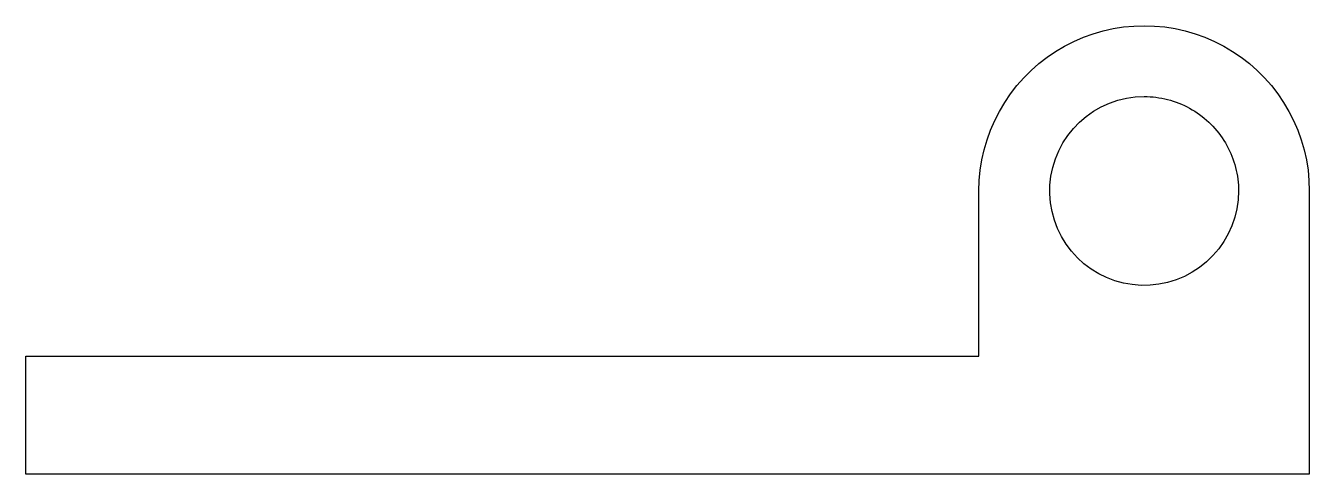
# Model space of a CAD drawing. Header units: metres. Extents: x -39.7 to 14.7, y 0 to 19.
import ezdxf

# ---------------------------------------------------------------- set-up
doc = ezdxf.new("R2010")
doc.units = ezdxf.units.M

msp = doc.modelspace()

# ---------------------------------------------------------------- linework, layer by layer
for points in [[(0.7, 12), (0.714, 12.44), (0.755, 12.877), (0.824, 13.312), (0.92, 13.741), (1.043, 14.163), (1.192, 14.577), (1.366, 14.98), (1.566, 15.372), (1.79, 15.751), (2.037, 16.114), (2.306, 16.462), (2.597, 16.792), (2.908, 17.103), (3.238, 17.394), (3.586, 17.663), (3.949, 17.91), (4.328, 18.134), (4.72, 18.334), (5.123, 18.508), (5.537, 18.657), (5.959, 18.78), (6.388, 18.876), (6.823, 18.945), (7.26, 18.986), (7.7, 19), (8.14, 18.986), (8.577, 18.945), (9.012, 18.876), (9.441, 18.78), (9.863, 18.657), (10.277, 18.508), (10.68, 18.334), (11.072, 18.134), (11.451, 17.91), (11.814, 17.663), (12.162, 17.394), (12.492, 17.103), (12.803, 16.792), (13.094, 16.462), (13.363, 16.114), (13.61, 15.751), (13.834, 15.372), (14.034, 14.98), (14.208, 14.577), (14.357, 14.163), (14.48, 13.741), (14.576, 13.312), (14.645, 12.877), (14.686, 12.44), (14.7, 12)], [(11.7, 12), (11.682, 11.624), (11.629, 11.25), (11.541, 10.884), (11.419, 10.528), (11.264, 10.184), (11.077, 9.857), (10.861, 9.548), (10.616, 9.262), (10.345, 9), (10.051, 8.764), (9.736, 8.557), (9.403, 8.381), (9.055, 8.236), (8.695, 8.126), (8.326, 8.049), (7.951, 8.008), (7.574, 8.002), (7.199, 8.032), (6.827, 8.096), (6.464, 8.196), (6.111, 8.329), (5.773, 8.495), (5.452, 8.692), (5.15, 8.918), (4.872, 9.172), (4.618, 9.45), (4.392, 9.752), (4.195, 10.073), (4.029, 10.411), (3.896, 10.764), (3.796, 11.127), (3.732, 11.499), (3.702, 11.874), (3.708, 12.251), (3.749, 12.626), (3.826, 12.995), (3.936, 13.355), (4.081, 13.703), (4.257, 14.036), (4.464, 14.351), (4.7, 14.645), (4.962, 14.916), (5.248, 15.161), (5.557, 15.377), (5.884, 15.564), (6.228, 15.719), (6.584, 15.841), (6.95, 15.929), (7.324, 15.982), (7.7, 16)], [(7.7, 16), (7.826, 15.998), (7.951, 15.992), (8.076, 15.982), (8.201, 15.968), (8.326, 15.951), (8.45, 15.929), (8.573, 15.904), (8.695, 15.874), (8.816, 15.841), (8.936, 15.804), (9.055, 15.764), (9.172, 15.719), (9.289, 15.671), (9.403, 15.619), (9.516, 15.564), (9.627, 15.505), (9.736, 15.443), (9.843, 15.377), (9.948, 15.308), (10.051, 15.236), (10.152, 15.161), (10.25, 15.082), (10.345, 15), (10.438, 14.916), (10.528, 14.828), (10.616, 14.738), (10.7, 14.645), (10.782, 14.55), (10.861, 14.452), (10.936, 14.351), (11.008, 14.248), (11.077, 14.143), (11.143, 14.036), (11.205, 13.927), (11.264, 13.816), (11.319, 13.703), (11.371, 13.589), (11.419, 13.472), (11.464, 13.355), (11.504, 13.236), (11.541, 13.116), (11.574, 12.995), (11.604, 12.873), (11.629, 12.75), (11.651, 12.626), (11.668, 12.501), (11.682, 12.376), (11.692, 12.251), (11.698, 12.126), (11.7, 12)], [(0.7, 5), (0.7, 5.14), (0.7, 5.28), (0.7, 5.42), (0.7, 5.56), (0.7, 5.7), (0.7, 5.84), (0.7, 5.98), (0.7, 6.12), (0.7, 6.26), (0.7, 6.4), (0.7, 6.54), (0.7, 6.68), (0.7, 6.82), (0.7, 6.96), (0.7, 7.1), (0.7, 7.24), (0.7, 7.38), (0.7, 7.52), (0.7, 7.66), (0.7, 7.8), (0.7, 7.94), (0.7, 8.08), (0.7, 8.22), (0.7, 8.36), (0.7, 8.5), (0.7, 8.64), (0.7, 8.78), (0.7, 8.92), (0.7, 9.06), (0.7, 9.2), (0.7, 9.34), (0.7, 9.48), (0.7, 9.62), (0.7, 9.76), (0.7, 9.9), (0.7, 10.04), (0.7, 10.18), (0.7, 10.32), (0.7, 10.46), (0.7, 10.6), (0.7, 10.74), (0.7, 10.88), (0.7, 11.02), (0.7, 11.16), (0.7, 11.3), (0.7, 11.44), (0.7, 11.58), (0.7, 11.72), (0.7, 11.86), (0.7, 12)], [(0.7, 5), (0.7, 5.14), (0.7, 5.28), (0.7, 5.42), (0.7, 5.56), (0.7, 5.7), (0.7, 5.84), (0.7, 5.98), (0.7, 6.12), (0.7, 6.26), (0.7, 6.4), (0.7, 6.54), (0.7, 6.68), (0.7, 6.82), (0.7, 6.96), (0.7, 7.1), (0.7, 7.24), (0.7, 7.38), (0.7, 7.52), (0.7, 7.66), (0.7, 7.8), (0.7, 7.94), (0.7, 8.08), (0.7, 8.22), (0.7, 8.36), (0.7, 8.5), (0.7, 8.64), (0.7, 8.78), (0.7, 8.92), (0.7, 9.06), (0.7, 9.2), (0.7, 9.34), (0.7, 9.48), (0.7, 9.62), (0.7, 9.76), (0.7, 9.9), (0.7, 10.04), (0.7, 10.18), (0.7, 10.32), (0.7, 10.46), (0.7, 10.6), (0.7, 10.74), (0.7, 10.88), (0.7, 11.02), (0.7, 11.16), (0.7, 11.3), (0.7, 11.44), (0.7, 11.58), (0.7, 11.72), (0.7, 11.86), (0.7, 12)], [(14.7, 12), (14.7, 11.76), (14.7, 11.52), (14.7, 11.28), (14.7, 11.04), (14.7, 10.8), (14.7, 10.56), (14.7, 10.32), (14.7, 10.08), (14.7, 9.84), (14.7, 9.6), (14.7, 9.36), (14.7, 9.12), (14.7, 8.88), (14.7, 8.64), (14.7, 8.4), (14.7, 8.16), (14.7, 7.92), (14.7, 7.68), (14.7, 7.44), (14.7, 7.2), (14.7, 6.96), (14.7, 6.72), (14.7, 6.48), (14.7, 6.24), (14.7, 6), (14.7, 5.76), (14.7, 5.52), (14.7, 5.28), (14.7, 5.04), (14.7, 4.8), (14.7, 4.56), (14.7, 4.32), (14.7, 4.08), (14.7, 3.84), (14.7, 3.6), (14.7, 3.36), (14.7, 3.12), (14.7, 2.88), (14.7, 2.64), (14.7, 2.4), (14.7, 2.16), (14.7, 1.92), (14.7, 1.68), (14.7, 1.44), (14.7, 1.2), (14.7, 0.96), (14.7, 0.72), (14.7, 0.48), (14.7, 0.24), (14.7, 0)], [(-39.7, 0), (-39.7, 0.1), (-39.7, 0.2), (-39.7, 0.3), (-39.7, 0.4), (-39.7, 0.5), (-39.7, 0.6), (-39.7, 0.7), (-39.7, 0.8), (-39.7, 0.9), (-39.7, 1), (-39.7, 1.1), (-39.7, 1.2), (-39.7, 1.3), (-39.7, 1.4), (-39.7, 1.5), (-39.7, 1.6), (-39.7, 1.7), (-39.7, 1.8), (-39.7, 1.9), (-39.7, 2), (-39.7, 2.1), (-39.7, 2.2), (-39.7, 2.3), (-39.7, 2.4), (-39.7, 2.5), (-39.7, 2.6), (-39.7, 2.7), (-39.7, 2.8), (-39.7, 2.9), (-39.7, 3), (-39.7, 3.1), (-39.7, 3.2), (-39.7, 3.3), (-39.7, 3.4), (-39.7, 3.5), (-39.7, 3.6), (-39.7, 3.7), (-39.7, 3.8), (-39.7, 3.9), (-39.7, 4), (-39.7, 4.1), (-39.7, 4.2), (-39.7, 4.3), (-39.7, 4.4), (-39.7, 4.5), (-39.7, 4.6), (-39.7, 4.7), (-39.7, 4.8), (-39.7, 4.9), (-39.7, 5)], [(-39.7, 5), (-38.892, 5), (-38.084, 5), (-37.276, 5), (-36.468, 5), (-35.66, 5), (-34.852, 5), (-34.044, 5), (-33.236, 5), (-32.428, 5), (-31.62, 5), (-30.812, 5), (-30.004, 5), (-29.196, 5), (-28.388, 5), (-27.58, 5), (-26.772, 5), (-25.964, 5), (-25.156, 5), (-24.348, 5), (-23.54, 5), (-22.732, 5), (-21.924, 5), (-21.116, 5), (-20.308, 5), (-19.5, 5), (-18.692, 5), (-17.884, 5), (-17.076, 5), (-16.268, 5), (-15.46, 5), (-14.652, 5), (-13.844, 5), (-13.036, 5), (-12.228, 5), (-11.42, 5), (-10.612, 5), (-9.804, 5), (-8.996, 5), (-8.188, 5), (-7.38, 5), (-6.572, 5), (-5.764, 5), (-4.956, 5), (-4.148, 5), (-3.34, 5), (-2.532, 5), (-1.724, 5), (-0.916, 5), (-0.108, 5), (0.7, 5)], [(-20, 5), (-19.586, 5), (-19.172, 5), (-18.758, 5), (-18.344, 5), (-17.93, 5), (-17.516, 5), (-17.102, 5), (-16.688, 5), (-16.274, 5), (-15.86, 5), (-15.446, 5), (-15.032, 5), (-14.618, 5), (-14.204, 5), (-13.79, 5), (-13.376, 5), (-12.962, 5), (-12.548, 5), (-12.134, 5), (-11.72, 5), (-11.306, 5), (-10.892, 5), (-10.478, 5), (-10.064, 5), (-9.65, 5), (-9.236, 5), (-8.822, 5), (-8.408, 5), (-7.994, 5), (-7.58, 5), (-7.166, 5), (-6.752, 5), (-6.338, 5), (-5.924, 5), (-5.51, 5), (-5.096, 5), (-4.682, 5), (-4.268, 5), (-3.854, 5), (-3.44, 5), (-3.026, 5), (-2.612, 5), (-2.198, 5), (-1.784, 5), (-1.37, 5), (-0.956, 5), (-0.542, 5), (-0.128, 5), (0.286, 5), (0.7, 5)], [(14.7, 0), (13.612, 0), (12.524, 0), (11.436, 0), (10.348, 0), (9.26, 0), (8.172, 0), (7.084, 0), (5.996, 0), (4.908, 0), (3.82, 0), (2.732, 0), (1.644, 0), (0.556, 0), (-0.532, 0), (-1.62, 0), (-2.708, 0), (-3.796, 0), (-4.884, 0), (-5.972, 0), (-7.06, 0), (-8.148, 0), (-9.236, 0), (-10.324, 0), (-11.412, 0), (-12.5, 0), (-13.588, 0), (-14.676, 0), (-15.764, 0), (-16.852, 0), (-17.94, 0), (-19.028, 0), (-20.116, 0), (-21.204, 0), (-22.292, 0), (-23.38, 0), (-24.468, 0), (-25.556, 0), (-26.644, 0), (-27.732, 0), (-28.82, 0), (-29.908, 0), (-30.996, 0), (-32.084, 0), (-33.172, 0), (-34.26, 0), (-35.348, 0), (-36.436, 0), (-37.524, 0), (-38.612, 0), (-39.7, 0)]]:
    msp.add_lwpolyline(points)

doc.saveas('drawing.dxf')
